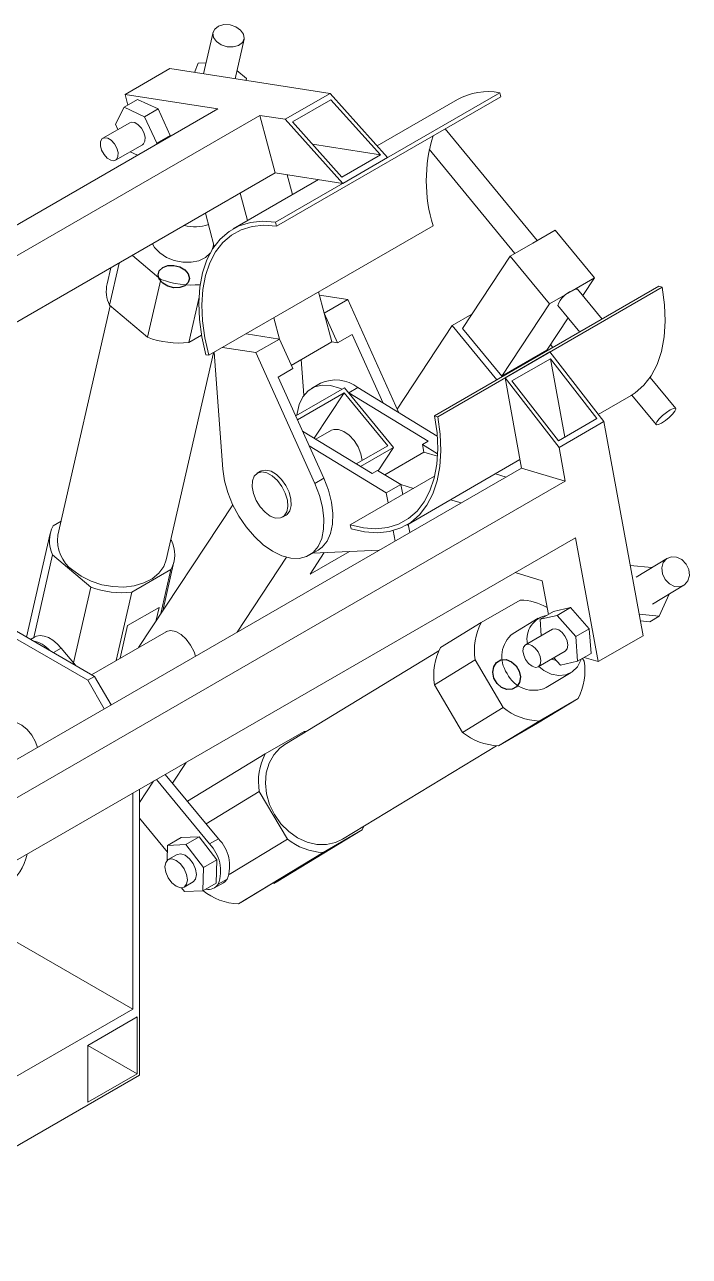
# Model space of a CAD drawing. Header units: millimetres. Extents: x -250 to 3947, y -1468 to 870.
# Drawn here: x 614.7 to 667.1, y 176.5 to 273.6 of the extents above; entities that cross this region are included whole.
import ezdxf

# ---------------------------------------------------------------- set-up
doc = ezdxf.new("R2010")
doc.units = ezdxf.units.MM

msp = doc.modelspace()

# ---------------------------------------------------------------- linework, layer by layer
at = {"color": 7, "linetype": 'Continuous', "lineweight": 15}
for p, q in [((629.5935, 273.0097), (628.8476, 269.7312)), ((631.3243, 269.3478), (632.0312, 272.455)), ((622.6538, 268.1017), (626.1894, 270.1427)), ((638.8065, 268.1895), (626.1894, 270.1427)), ((628.4219, 270.562), (628.1232, 269.8433)), ((629.0459, 270.6026), (628.4219, 270.562)), ((632.2221, 269.3611), (631.4717, 269.9957)), ((632.1626, 269.218), (632.2221, 269.3611)), ((632.2221, 269.3611), (632.1887, 269.214)), ((629.9585, 266.9709), (622.6538, 268.1017)), ((622.876, 267.2722), (622.6538, 268.1017)), ((652.1804, 268.2426), (634.5027, 258.0375)), ((635.2709, 266.1485), (638.8065, 268.1895)), ((643.3415, 263.1401), (638.8065, 268.1895)), ((652.1804, 268.2426), (652.2654, 267.9252)), ((622.5717, 267.0965), (621.9043, 265.7607)), ((622.5717, 267.0965), (623.6323, 267.7088)), ((624.1961, 266.3518), (622.5717, 267.0965)), ((625.2568, 266.9641), (623.6323, 267.7088)), ((652.2654, 267.9252), (634.5877, 257.7201)), ((638.8764, 267.6932), (635.8359, 265.9379)), ((642.7766, 263.3507), (638.8764, 267.6932)), ((648.8393, 267.7092), (642.5163, 264.059)), ((580.461, 238.3966), (629.9585, 266.9709)), ((583.7813, 237.8826), (633.2788, 266.4569)), ((624.1961, 266.3518), (625.2568, 266.9641)), ((625.1531, 264.2713), (624.1961, 266.3518)), ((626.2137, 264.8836), (625.2568, 266.9641)), ((635.2709, 266.1485), (633.2788, 266.4569)), ((633.2788, 266.4569), (634.4935, 261.9215)), ((639.806, 261.0991), (635.2709, 266.1485)), ((623.0287, 265.8821), (620.9074, 264.6575)), ((621.9043, 265.7607), (622.0961, 265.3437)), ((635.8359, 265.9379), (639.736, 261.5954)), ((655.1341, 256.5957), (647.882, 265.3947)), ((621.9073, 262.9254), (624.0286, 264.15)), ((625.1007, 264.1666), (625.1531, 264.2713)), ((625.1531, 264.2713), (626.2137, 264.8836)), ((626.1614, 264.7789), (626.2137, 264.8836)), ((642.7766, 263.3507), (637.414, 264.1808)), ((623.0584, 263.5899), (623.64, 263.3233)), ((639.736, 261.5954), (642.7766, 263.3507)), ((646.6182, 263.7835), (653.3779, 255.5819)), ((643.3415, 263.1401), (639.806, 261.0991)), ((588.0082, 235.086), (634.4935, 261.9215)), ((637.9001, 261.3941), (631.1616, 257.5041)), ((639.806, 261.0991), (634.4935, 261.9215)), ((635.432, 261.7762), (635.8512, 260.2113)), ((631.7371, 260.3302), (632.3156, 258.1703)), ((629.6816, 256.122), (628.9807, 258.739)), ((646.9384, 257.7509), (629.2608, 247.5458)), ((634.5027, 258.0375), (634.5877, 257.7201)), ((656.5443, 257.4098), (654.7766, 256.3893)), ((659.6412, 253.6524), (656.5443, 257.4098)), ((654.7766, 256.3893), (653.0088, 255.3688)), ((623.234, 255.4215), (625.4697, 253.5314)), ((629.5882, 256.0828), (629.6359, 256.2926)), ((621.5211, 254.4326), (621.2354, 253.1769)), ((622.1817, 254.814), (621.4277, 251.5)), ((649.2563, 249.6676), (653.0088, 255.3688)), ((653.0088, 255.3688), (656.1057, 251.6113)), ((625.4697, 253.5314), (624.43, 248.9616)), ((657.8734, 252.6319), (659.6412, 253.6524)), ((658.7171, 252.2484), (659.6412, 253.6524)), ((637.9066, 252.537), (638.3531, 250.8702)), ((664.7282, 252.9822), (647.0505, 242.777)), ((664.969, 252.9089), (647.2913, 242.7038)), ((656.1057, 251.6113), (657.8734, 252.6319)), ((660.2453, 250.3942), (658.304, 252.7496)), ((664.969, 252.9089), (664.7282, 252.9822)), ((621.4277, 251.5), (624.43, 248.9616)), ((628.4829, 252.1341), (627.6692, 248.5576)), ((637.9734, 252.2879), (640.2092, 251.9417)), ((640.2092, 251.9417), (638.3531, 250.8702)), ((640.2092, 251.9417), (644.2249, 243.02)), ((652.3532, 245.9101), (656.1057, 251.6113)), ((621.484, 251.4523), (617.3662, 233.3533)), ((638.3531, 250.8702), (638.9605, 248.6025)), ((638.3531, 250.8702), (639.4047, 248.5337)), ((648.4272, 249.8821), (649.9921, 250.7855)), ((656.7606, 251.4776), (658.4891, 249.3804)), ((634.3711, 250.496), (634.8175, 248.8292)), ((648.4272, 249.8821), (644.0973, 243.3035)), ((651.9514, 245.6063), (648.4272, 249.8821)), ((652.3532, 245.9101), (649.2563, 249.6676)), ((655.8887, 247.9511), (657.5663, 250.5)), ((628.6841, 249.1434), (627.6692, 248.5576)), ((632.1887, 249.2361), (634.8175, 248.8292)), ((632.9614, 247.7576), (634.8175, 248.8292)), ((634.8175, 248.8292), (635.8692, 246.4927)), ((638.9605, 248.6025), (635.753, 246.7509)), ((638.9605, 248.6025), (639.4047, 248.5337)), ((639.4047, 248.5337), (640.5538, 249.1971)), ((640.5538, 249.1971), (642.9961, 243.7708)), ((625.8981, 231.4121), (629.6154, 247.7506)), ((630.3615, 238.5608), (629.6771, 247.7862)), ((630.3326, 248.1646), (632.9614, 247.7576)), ((632.9614, 247.7576), (637.6056, 237.4394)), ((655.8887, 247.9511), (652.3532, 245.9101)), ((656.1302, 247.8063), (652.5946, 245.7653)), ((656.1302, 247.8063), (660.3846, 242.317)), ((656.1783, 248.3911), (656.3708, 248.1575)), ((629.2608, 247.5458), (629.0283, 247.5818)), ((636.7496, 244.3941), (636.541, 247.2058)), ((653.1399, 245.5239), (656.1805, 247.2792)), ((656.1805, 247.2792), (659.8393, 242.5584)), ((656.1805, 247.2792), (657.3125, 241.0997)), ((634.7201, 245.8294), (635.8692, 246.4927)), ((638.3127, 237.8476), (634.7201, 245.8294)), ((652.5946, 245.7653), (656.8491, 240.276)), ((652.5946, 245.7653), (653.8968, 238.6567)), ((666.0462, 243.3559), (664.0336, 245.7978)), ((639.9419, 244.9837), (636.0993, 242.7653)), ((638.056, 245.342), (637.3489, 244.9338)), ((643.813, 240.2868), (639.9419, 244.9837)), ((640.9955, 244.9932), (640.2884, 244.585)), ((647.2577, 241.1669), (640.9955, 244.9932)), ((656.7988, 240.8032), (653.1399, 245.5239)), ((639.9112, 244.5778), (636.2379, 242.4572)), ((639.9112, 244.5778), (637.5576, 241.0019)), ((643.3488, 240.407), (639.9112, 244.5778)), ((646.5372, 240.7669), (640.2884, 244.585)), ((659.9458, 242.8832), (662.5229, 244.3709)), ((662.5868, 244.4086), (664.5028, 242.0839)), ((647.2913, 242.7038), (647.0505, 242.777)), ((659.8393, 242.5584), (656.7988, 240.8032)), ((656.8491, 240.276), (660.3846, 242.317)), ((660.3846, 242.317), (663.4772, 225.4341)), ((636.6408, 241.5621), (642.1177, 238.2156)), ((638.9244, 241.633), (637.6905, 240.9207)), ((643.2398, 236.6897), (637.1625, 240.4031)), ((640.8716, 238.977), (643.3488, 240.407)), ((641.1983, 238.7774), (643.813, 240.2868)), ((643.813, 240.2868), (642.601, 238.4454)), ((646.2041, 239.9173), (643.1128, 238.1327)), ((646.0952, 240.5117), (646.5372, 240.7669)), ((647.2811, 239.7871), (646.0952, 240.5117)), ((646.2041, 239.9173), (646.0952, 240.5117)), ((647.2714, 239.5927), (646.2041, 239.9173)), ((656.8491, 240.276), (657.3374, 237.6103)), ((644.8453, 234.1658), (653.7751, 239.3209)), ((653.8968, 238.6567), (607.3061, 211.7605)), ((633.3383, 238.4082), (633.0731, 238.2551)), ((647.0502, 238.0202), (640.4048, 234.184)), ((642.1177, 238.2156), (642.5597, 238.4707)), ((644.3889, 237.353), (642.5597, 238.4707)), ((652.6726, 237.95), (651.8393, 238.2034)), ((653.8968, 238.6567), (657.3374, 237.6103)), ((657.3374, 237.6103), (607.8399, 209.036)), ((637.6056, 237.4394), (638.3127, 237.8476)), ((643.2398, 236.6897), (644.3889, 237.353)), ((644.5329, 236.567), (644.3889, 237.353)), ((645.375, 237.0531), (644.3889, 237.353)), ((643.3838, 235.9037), (643.2398, 236.6897)), ((649.137, 235.909), (648.3038, 236.1624)), ((631.1368, 235.7691), (623.7196, 224.5001)), ((617.6219, 234.4774), (616.9915, 234.1135)), ((635.0729, 234.7909), (635.3381, 234.944)), ((640.4048, 234.184), (640.4618, 233.873)), ((645.0822, 233.5681), (644.9605, 234.2323)), ((658.1512, 233.1674), (608.6538, 204.5931)), ((616.7567, 233.4919), (614.8984, 225.3238)), ((643.9331, 232.9048), (643.7826, 233.7265)), ((658.1512, 233.1674), (659.9417, 223.393)), ((626.259, 232.9981), (626.3153, 232.9504)), ((637.1611, 231.7861), (637.8682, 232.1943)), ((640.3303, 232.0822), (637.2377, 230.2968)), ((637.4537, 231.955), (642.6888, 232.1865)), ((616.949, 231.8149), (615.4662, 225.2975)), ((616.949, 231.8149), (619.9513, 229.2766)), ((625.6252, 227.3953), (626.5076, 231.2734)), ((635.3723, 231.626), (631.4836, 225.7179)), ((638.3553, 231.9948), (637.2377, 230.2968)), ((665.3856, 231.5492), (662.9192, 230.0479)), ((626.2727, 230.6518), (623.1905, 228.8725)), ((626.2727, 230.6518), (625.4825, 227.1785)), ((653.3915, 230.4197), (655.5245, 229.7709)), ((662.464, 230.9653), (664.1746, 230.8121)), ((619.9513, 229.2766), (618.5889, 223.2883)), ((655.5245, 229.7709), (656.0109, 227.1155)), ((664.2191, 227.9124), (666.6855, 229.4137)), ((609.6471, 228.3553), (620.2537, 222.2323)), ((623.1905, 228.8725), (621.9653, 223.4874)), ((653.7993, 228.2519), (650.7171, 226.4726)), ((665.5256, 228.7077), (664.7391, 226.9892)), ((609.1167, 228.0492), (619.7233, 221.9261)), ((625.3293, 227.6644), (622.8544, 226.2357)), ((625.0794, 226.566), (625.3293, 227.6644)), ((655.3587, 226.739), (656.4193, 227.3513)), ((657.7617, 227.6502), (656.4193, 227.3513)), ((656.701, 227.0379), (657.7617, 227.6502)), ((659.2382, 225.9924), (657.7617, 227.6502)), ((650.7171, 226.4726), (647.5107, 224.5209)), ((655.2112, 226.8194), (653.2381, 225.6183)), ((656.701, 227.0379), (655.3587, 226.739)), ((655.3587, 226.739), (655.4481, 225.435)), ((658.1775, 225.3801), (656.701, 227.0379)), ((664.7391, 226.9892), (663.1666, 227.1301)), ((663.9992, 226.5388), (663.2628, 226.6048)), ((663.9992, 226.5388), (664.7391, 226.9892)), ((615.5208, 225.329), (615.2051, 225.1467)), ((625.8829, 225.7489), (620.0224, 222.3658)), ((622.8544, 226.2357), (622.269, 223.6627)), ((656.3352, 225.9472), (654.2139, 224.7225)), ((658.1775, 225.3801), (659.2382, 225.9924)), ((658.3117, 223.4233), (658.1775, 225.3801)), ((659.3724, 224.0356), (659.2382, 225.9924)), ((659.9417, 223.393), (663.4772, 225.4341)), ((618.7382, 223.1071), (617.6235, 224.4596)), ((647.3688, 224.2407), (635.2448, 216.8608)), ((650.2518, 223.5248), (647.0455, 221.5731)), ((650.2518, 223.5248), (652.4602, 219.767)), ((655.2138, 222.9904), (657.3352, 224.2151)), ((656.452, 223.7052), (656.9694, 223.1243)), ((656.9694, 223.1243), (658.3117, 223.4233)), ((658.3117, 223.4233), (659.3724, 224.0356)), ((658.7021, 223.6486), (658.8241, 223.4409)), ((658.8399, 223.7282), (659.9417, 223.393)), ((655.8379, 221.3474), (657.811, 222.5484)), ((619.7233, 221.9261), (620.2537, 222.2323)), ((621.0212, 219.678), (619.7233, 221.9261)), ((620.2537, 222.2323), (621.5516, 219.9842)), ((647.0455, 221.5731), (649.2538, 217.8153)), ((658.3589, 220.4931), (655.1525, 218.5414)), ((658.3589, 220.4931), (655.2767, 218.7138)), ((652.4602, 219.767), (649.2538, 217.8153)), ((655.2767, 218.7138), (652.0703, 216.762)), ((655.1525, 218.5414), (652.0703, 216.762)), ((636.7809, 217.8928), (633.6987, 216.1135)), ((636.9329, 217.8884), (636.7809, 217.8928)), ((639.7944, 209.3866), (651.9184, 216.7665)), ((633.6987, 216.1135), (627.5747, 212.3858)), ((627.4687, 215.4548), (626.3927, 213.8199)), ((624.9055, 213.975), (623.7892, 212.2791)), ((629.3039, 209.0216), (625.1195, 214.0986)), ((630.011, 209.4298), (625.8266, 214.5068)), ((623.2589, 213.0245), (623.2589, 196.0013)), ((623.7892, 213.3306), (623.7892, 190.7958)), ((633.2335, 213.1657), (629.0371, 210.6114)), ((633.2335, 213.1657), (635.4418, 209.4079)), ((625.989, 208.3825), (623.7892, 211.0516)), ((641.3405, 210.134), (634.6812, 206.0804)), ((641.3405, 210.134), (638.2583, 208.3546)), ((641.3405, 210.134), (641.4825, 210.4141)), ((626.0051, 208.9117), (625.9689, 207.7188)), ((627.0658, 209.524), (626.0051, 208.9117)), ((627.4466, 208.9657), (626.0051, 208.9117)), ((628.5072, 209.578), (627.0658, 209.524)), ((628.5072, 209.578), (627.4466, 208.9657)), ((628.8318, 207.1675), (627.4466, 208.9657)), ((629.8925, 207.7798), (628.5072, 209.578)), ((629.3039, 209.0216), (630.011, 209.4298)), ((635.4418, 209.4079), (630.8665, 206.6229)), ((626.7654, 208.1961), (626.0583, 207.7879)), ((638.2583, 208.3546), (631.599, 204.3011)), ((634.3775, 205.9051), (639.0637, 208.7576)), ((639.0637, 208.7576), (636.5889, 207.3289)), ((628.7757, 205.3153), (628.8318, 207.1675)), ((629.8925, 207.7798), (628.8318, 207.1675)), ((629.8363, 205.9276), (629.8925, 207.7798)), ((636.5889, 207.3289), (631.9026, 204.4764)), ((627.3082, 205.6228), (628.0153, 206.031)), ((629.8363, 205.9276), (628.7757, 205.3153)), ((629.7009, 205.5607), (630.408, 205.9689)), ((629.9995, 205.8471), (630.7066, 206.2553)), ((634.3439, 205.9623), (634.3775, 205.9051)), ((634.6812, 206.0804), (634.3775, 205.9051)), ((627.1005, 205.5647), (627.3342, 205.2614)), ((627.3342, 205.2614), (628.7757, 205.3153)), ((631.9026, 204.4764), (631.599, 204.3011)), ((609.7686, 203.789), (623.2589, 196.0013)), ((623.2589, 196.0013), (599.5708, 182.3264)), ((623.6124, 195.3888), (619.7233, 193.1437)), ((623.6124, 190.8979), (623.6124, 195.3888)), ((619.7233, 193.1437), (619.7233, 188.6527)), ((623.6124, 190.8979), (619.7233, 193.143)), ((599.0404, 176.5086), (623.7892, 190.7958)), ((619.7233, 188.6527), (623.6124, 190.8979))]:
    msp.add_line(p, q, dxfattribs=at)
at = {"color": 8, "linetype": 'Continuous', "lineweight": 15}
msp.add_line((617.6235, 224.4596), (617.0094, 224.1051), dxfattribs=at)
at = {"color": 7, "linetype": 'Continuous', "lineweight": 15, "flags": 128}
for points in [[(631.9032, 272.1963), (631.5994, 271.9658), (631.1759, 271.8519), (630.697, 271.872), (630.2356, 272.0232), (629.8621, 272.2823), (629.6332, 272.6099), (629.5839, 272.9562), (629.7215, 273.2683), (630.0253, 273.4989), (630.4488, 273.6128), (630.9277, 273.5926), (631.3891, 273.4415), (631.7626, 273.1824), (631.9915, 272.8548), (632.0409, 272.5085), (631.9032, 272.1963)], [(624.2174, 264.4337), (624.2262, 264.7471), (624.1288, 265.1014), (623.94, 265.4427), (623.6886, 265.7191), (623.4129, 265.8884), (623.1547, 265.9249), (623.0287, 265.8821)], [(622.0961, 263.2091), (622.1049, 263.5225), (622.0075, 263.8768), (621.8187, 264.2181), (621.5673, 264.4945), (621.2915, 264.6638), (621.0334, 264.7003), (620.8322, 264.5985), (620.7186, 264.3738), (620.7098, 264.0604), (620.8072, 263.7061), (620.996, 263.3648), (621.2474, 263.0884), (621.5231, 262.9191), (621.7813, 262.8825), (621.9825, 262.9844), (622.0961, 263.2091)], [(624.0286, 264.15), (624.1038, 264.209), (624.2174, 264.4337)], [(629.0283, 247.5818), (628.7106, 248.9935), (628.5233, 250.365), (628.4693, 251.6765), (628.5494, 252.9088), (628.7623, 254.0439), (629.105, 255.0653), (629.5724, 255.9581), (630.1578, 256.7093), (630.8526, 257.3079), (631.6467, 257.7451), (632.5285, 258.0147), (633.4852, 258.1126), (634.5027, 258.0375)], [(629.2608, 247.5458), (628.9516, 248.9195), (628.7694, 250.2541), (628.7168, 251.5303), (628.7947, 252.7294), (629.0019, 253.834), (629.3353, 254.8279), (629.7902, 255.6966), (630.3598, 256.4276), (631.0359, 257.01), (631.8086, 257.4355), (632.6667, 257.6978), (633.5976, 257.7931), (634.5877, 257.7201)], [(624.8171, 256.3354), (624.9837, 256.0475), (625.3827, 255.6169)], [(625.3827, 255.6169), (625.9129, 255.262), (626.5348, 255.0091), (627.2024, 254.8769), (627.8661, 254.8753), (628.4768, 255.0044), (628.9891, 255.2547), (629.365, 255.6074), (629.3667, 255.6097)], [(629.5215, 255.877), (629.5767, 256.0366), (629.5882, 256.0828)], [(657.8734, 252.6319), (658.1181, 252.7486), (658.2735, 252.7687), (658.304, 252.7496)], [(662.5229, 244.3709), (662.8466, 244.5773), (663.5393, 245.179), (664.1225, 245.933), (664.5875, 246.8285), (664.9277, 247.8523), (665.138, 248.9895), (665.2155, 250.2235), (665.1588, 251.5363), (664.969, 252.9089)], [(639.7491, 244.8723), (639.5593, 244.9533), (638.8507, 245.1572), (638.1863, 245.1899), (637.5884, 245.0504), (637.077, 244.7432), (636.6692, 244.2787), (636.3787, 243.6725), (636.2151, 242.9447), (636.2017, 242.8245)], [(640.4048, 234.184), (641.4391, 233.9468), (642.4282, 233.877), (643.3578, 233.9756), (644.2143, 234.2412), (644.9852, 234.6698), (645.6593, 235.2553), (646.2267, 235.989), (646.6793, 236.8603), (647.0103, 237.8566), (647.215, 238.9631), (647.2903, 240.1639), (647.2352, 241.4415), (647.0505, 242.777)], [(664.9333, 242.2016), (665.2299, 242.3973), (665.5333, 242.6421), (665.7972, 242.8987), (665.9816, 243.1281), (666.0583, 243.2954), (666.0157, 243.375), (665.8603, 243.355), (665.6156, 243.2382), (665.3191, 243.0425), (665.0157, 242.7978), (664.7518, 242.5411), (664.5674, 242.3117), (664.4907, 242.1444), (664.5333, 242.0648), (664.6887, 242.0849), (664.9333, 242.2016)], [(640.4618, 233.873), (641.5246, 233.6292), (642.5411, 233.5575), (643.4964, 233.6588), (644.3766, 233.9317), (645.1689, 234.3722), (645.8616, 234.9739), (646.4448, 235.7279), (646.9099, 236.6234), (647.25, 237.6472), (647.4604, 238.7844), (647.5378, 240.0184), (647.4812, 241.3312), (647.2913, 242.7038)], [(641.3322, 239.2428), (641.3322, 239.243), (641.2301, 239.7742), (641.012, 240.3167), (640.6973, 240.8223), (640.3138, 241.246), (639.8958, 241.5501), (639.4803, 241.7077), (639.1043, 241.7048), (638.9244, 241.633)], [(637.6056, 237.4394), (637.969, 236.4978), (638.2108, 235.5622), (638.3229, 234.6638), (638.3017, 233.8329), (638.1478, 233.0971), (637.8663, 232.4811), (637.4667, 232.0056), (636.9624, 231.6865), (636.3702, 231.5343), (635.71, 231.5544), (635.0038, 231.7459), (634.2754, 232.1024), (633.5491, 232.6121), (632.8492, 233.2578), (632.1991, 234.018), (631.6207, 234.8671), (631.1332, 235.7768), (630.753, 236.7166), (630.4929, 237.6551), (630.3615, 238.5608)], [(632.8343, 238.026), (633.0904, 238.2648), (633.4338, 238.3488), (633.8341, 238.2706), (634.2556, 238.037), (634.6608, 237.669), (635.0138, 237.1992), (635.2832, 236.6692), (635.4451, 236.1263), (635.4851, 235.6186), (635.3996, 235.1913), (635.1962, 234.8823), (634.893, 234.7191), (634.517, 234.7162), (634.1015, 234.8738), (633.6835, 235.178), (633.3001, 235.6016), (632.9853, 236.1072), (632.7672, 236.6497), (632.6652, 237.1809), (632.6882, 237.6537), (632.8343, 238.026)], [(633.3383, 238.4082), (633.4006, 238.44), (633.7544, 238.5006), (634.16, 238.399), (634.5814, 238.1444), (634.9813, 237.7593), (635.3239, 237.278), (635.579, 236.7432), (635.7239, 236.2024), (635.7456, 235.7037), (635.6423, 235.2914), (635.423, 235.0022), (635.3381, 234.944)], [(637.8682, 232.1943), (638.1738, 232.4138), (638.5734, 232.8893), (638.8549, 233.5053), (639.0088, 234.2411), (639.03, 235.072), (638.9179, 235.9704), (638.6761, 236.906), (638.3127, 237.8476)], [(618.5386, 230.5968), (619.2085, 230.1205), (619.9776, 229.7368), (620.8145, 229.4615), (621.6849, 229.3057), (622.553, 229.2759), (623.3835, 229.3733), (624.1423, 229.5939), (624.7984, 229.9287), (625.3248, 230.3639), (625.7, 230.8818), (625.8981, 231.4121)], [(664.9511, 230.7792), (665.064, 231.1984), (665.3248, 231.5084), (665.6938, 231.6621), (666.1148, 231.636), (666.5238, 231.4342), (666.8584, 231.0873), (667.0678, 230.6482), (667.12, 230.1837), (667.0071, 229.7645), (666.7463, 229.4545), (666.3773, 229.3009), (665.9563, 229.3269), (665.5473, 229.5288), (665.2127, 229.8756), (665.0033, 230.3147), (664.9511, 230.7792)], [(615.5208, 225.329), (615.6665, 225.3954), (615.957, 225.4458), (616.2788, 225.4086), (616.6195, 225.285), (616.966, 225.0799), (617.305, 224.8012), (617.6235, 224.4596)], [(625.8829, 225.7489), (625.9002, 225.7586), (626.2436, 225.8426), (626.6439, 225.7644), (627.0653, 225.5309), (627.4706, 225.1628), (627.8236, 224.693), (628.093, 224.163), (628.2068, 223.8262)], [(657.3352, 224.2151), (657.3418, 224.219), (657.492, 224.3995), (657.5422, 224.6838), (657.4848, 225.0286), (657.3285, 225.3814), (657.0971, 225.6884), (656.8258, 225.903), (656.5559, 225.9925), (656.3286, 225.9432)], [(654.2072, 224.7186), (654.057, 224.5381), (654.0068, 224.2538), (654.0643, 223.909), (654.2206, 223.5562), (654.452, 223.2492), (654.7233, 223.0346), (654.9932, 222.9451), (655.2205, 222.9944), (655.3707, 223.1749), (655.4209, 223.4592), (655.3635, 223.804), (655.2072, 224.1568), (654.9757, 224.4638), (654.7044, 224.6784), (654.4346, 224.7679), (654.2072, 224.7186)], [(655.2552, 223.0143), (655.6588, 222.6921), (656.2302, 222.4122), (656.8224, 222.3008), (657.3915, 222.3661), (657.8954, 222.6033), (658.2965, 222.9949), (658.5653, 223.5117), (658.5884, 223.583)], [(656.2573, 223.5928), (656.3339, 223.5611), (656.6403, 223.4938)], [(615.7441, 216.6316), (615.5885, 217.0676), (615.3018, 217.59), (614.9367, 218.0441), (614.5257, 218.3897), (614.1053, 218.596), (613.7129, 218.6447), (613.4201, 218.5543)], [(635.2448, 216.8608), (634.8602, 216.5815), (634.3667, 216.0404), (634.0022, 215.3799), (633.7817, 214.627), (633.7143, 213.8126), (633.8027, 212.97), (634.0432, 212.1336), (634.426, 211.3378)], [(634.426, 211.3378), (634.9355, 210.6152), (635.5508, 209.9952), (636.2467, 209.5033), (636.9947, 209.1596), (637.7642, 208.9782), (638.5237, 208.9666), (639.2421, 209.1251), (639.7944, 209.3866)], [(627.5672, 206.1951), (627.4999, 206.6245), (627.3083, 207.0662), (627.0215, 207.453), (626.6833, 207.726), (626.345, 207.8436), (626.0583, 207.7879), (625.8667, 207.5673), (625.7994, 207.2156), (625.8667, 206.7861), (626.0583, 206.3444), (626.345, 205.9576), (626.6833, 205.6847), (627.0215, 205.5671), (627.3083, 205.6228), (627.4999, 205.8433), (627.5672, 206.1951)], [(628.0153, 206.031), (628.0154, 206.031), (628.207, 206.2515), (628.2743, 206.6033), (628.207, 207.0327), (628.0154, 207.4745), (627.7286, 207.8612), (627.3904, 208.1342), (627.0521, 208.2518), (626.7654, 208.1961)], [(630.7066, 206.2553), (630.5104, 206.0386), (630.408, 205.9689)]]:
    msp.add_lwpolyline(points, dxfattribs=at)
at = {"color": 7, "linetype": 'Continuous', "flags": 128}
for points in [[(627.3682, 253.0304), (626.9685, 252.8857), (626.4965, 252.8725), (626.0241, 252.9931), (625.6232, 253.2289), (625.3548, 253.5441), (625.2597, 253.8907), (625.3526, 254.2159), (625.6191, 254.4703), (626.0188, 254.615), (626.4907, 254.6281), (626.9632, 254.5076), (627.3641, 254.2718), (627.6325, 253.9566), (627.7275, 253.61), (627.6347, 253.2848), (627.3682, 253.0304)], [(651.7029, 222.9966), (651.9305, 223.3385), (652.2777, 223.5335), (652.6918, 223.5521), (653.1097, 223.3914), (653.4678, 223.0758), (653.7115, 222.6534), (653.8039, 222.1886), (653.7307, 221.752), (653.5032, 221.4102), (653.156, 221.2151), (652.7419, 221.1966), (652.324, 221.3573), (651.9659, 221.6729), (651.7221, 222.0952), (651.6298, 222.5601), (651.7029, 222.9966)]]:
    msp.add_lwpolyline(points, dxfattribs=at)
at = {"color": 7, "linetype": 'Continuous', "lineweight": 15}
for centre, radius, start, end in [((651.253, 263.3212), 5.0081, 79.329179, 118.814143), ((658.0705, 261.2998), 11.6841, 162.309875, 197.682132), ((628.1559, 260.7878), 3.1207, 254.48235, 289.895436), ((627.935, 260.0896), 7.0063, 249.397798, 275.255571), ((623.8331, 252.6252), 2.6556, 168.009916, 205.070731), ((658.5685, 250.8482), 1.9143, 111.2907, 160.805928), ((626.8902, 255.4981), 6.9841, 249.374754, 276.40428), ((639.243, 242.785), 2.8191, 51.563892, 114.902059), ((619.255, 232.9219), 2.558, 152.236146, 205.643772), ((620.2152, 232.9375), 2.8792, 171.697088, 234.385477), ((624.0091, 231.8434), 2.5581, 332.237484, 25.642434), ((622.4115, 235.8133), 6.9843, 249.375125, 276.403909), ((653.698, 223.7836), 4.4695, 60.339742, 88.701898), ((654.78, 224.3208), 4.5976, 152.093158, 189.969445), ((656.2499, 225.1586), 1.9282, 100.200587, 190.603299), ((654.6196, 223.8009), 2.2829, 127.238852, 215.895343), ((614.9817, 222.777), 2.2928, 40.704668, 79.300709), ((651.5737, 222.3691), 4.5976, 152.093424, 189.969687), ((654.2959, 222.6449), 4.5976, 332.093374, 9.969738), ((654.8615, 223.4387), 2.308, 205.025097, 295.025956), ((655.4279, 223.4106), 4.6993, 230.83619, 268.155608), ((652.2216, 221.4589), 4.6993, 230.836468, 268.155841), ((637.7617, 213.9617), 4.5976, 152.093275, 189.969364), ((627.1613, 206.8886), 3.0233, 339.848208, 44.870517), ((627.8684, 207.2968), 3.0233, 339.848208, 44.870517), ((638.4096, 213.0515), 4.6993, 230.836458, 268.155634), ((611.2172, 208.9587), 3.795, 302.616738, 348.808791), ((631.7502, 208.9979), 4.6993, 230.836458, 268.155634), ((629.2369, 206.356), 0.9168, 257.013615, 326.282093)]:
    msp.add_arc(centre, radius, start, end, dxfattribs=at)

doc.saveas('drawing.dxf')
